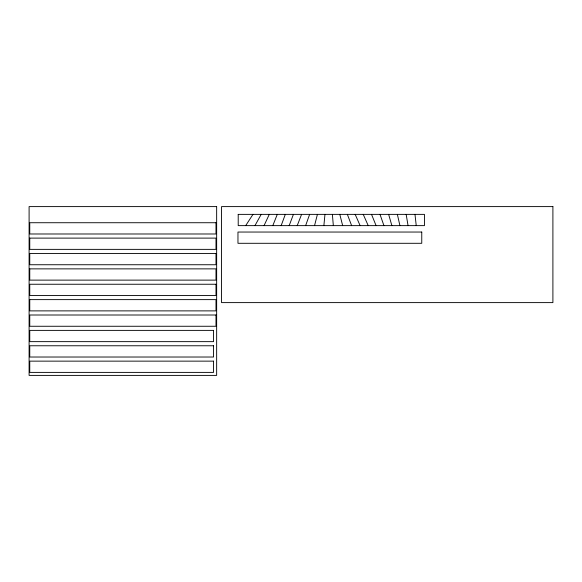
<?xml version="1.0" encoding="UTF-8"?>
<svg xmlns="http://www.w3.org/2000/svg" width="582" height="582" viewBox="0 0 582 582"><rect width="100%" height="100%" fill="white"/><g stroke="black" fill="none" stroke-linecap="round" stroke-linejoin="round"><path stroke-width="0.87" d="M323.876 225.627L324.967 214.372M314.542 225.627L317.423 214.372M305.623 225.627L309.631 214.372M281.157 225.627L285.311 214.372M289.181 225.627L293.423 214.372M297.213 225.627L301.585 214.372M272.805 225.627L277.287 214.372M264.046 225.627L269.284 214.372M254.952 225.627L261.187 214.372M245.684 225.627L252.988 214.372M363.233 214.372L368.217 225.627M355.173 214.372L360.127 225.627M371.52 214.372L376.088 225.627M347.367 214.372L351.63 225.627M380.002 214.372L383.938 225.627M388.638 214.372L391.875 225.627M339.793 214.372L342.667 225.627M397.368 214.372L399.921 225.627M406.163 214.372L408.055 225.627M414.988 214.372L416.239 225.627M332.38 214.372L333.341 225.627M29.755 299.621L29.755 310.883L215.995 310.883L215.995 299.628L29.755 299.621M29.755 268.869L29.755 280.124L215.995 280.124L215.995 268.869L29.755 268.869M29.755 238.111L29.755 249.365L215.995 249.365L215.995 238.111L29.755 238.111M238.213 214.372L238.213 225.627L424.453 225.627L424.453 214.372L238.213 214.372M216.65 206.603L29.1 206.603L29.1 375.397L216.65 375.397L216.65 206.603M552.9 206.603L221.538 206.603L221.538 302.611L552.9 302.611L552.9 206.603M215.995 222.731L29.755 222.731L29.755 233.986L215.995 233.986L215.995 222.731M421.761 232.043L237.965 232.043L237.965 243.298L421.761 243.298L421.761 232.043M215.995 253.49L29.755 253.49L29.755 264.745L215.995 264.745L215.995 253.49M215.995 284.249L29.755 284.249L29.755 295.503L215.995 295.503L215.995 284.249M215.995 315.007L29.755 315.007L29.755 326.262L215.995 326.262L215.995 315.007M213.558 330.387L29.755 330.387L29.755 341.641L213.558 341.641L213.558 330.387M213.558 345.766L29.755 345.766L29.755 357.021L213.558 357.021L213.558 345.766M213.558 361.138L29.755 361.138L29.755 372.393L213.558 372.393L213.558 361.138"/></g></svg>
